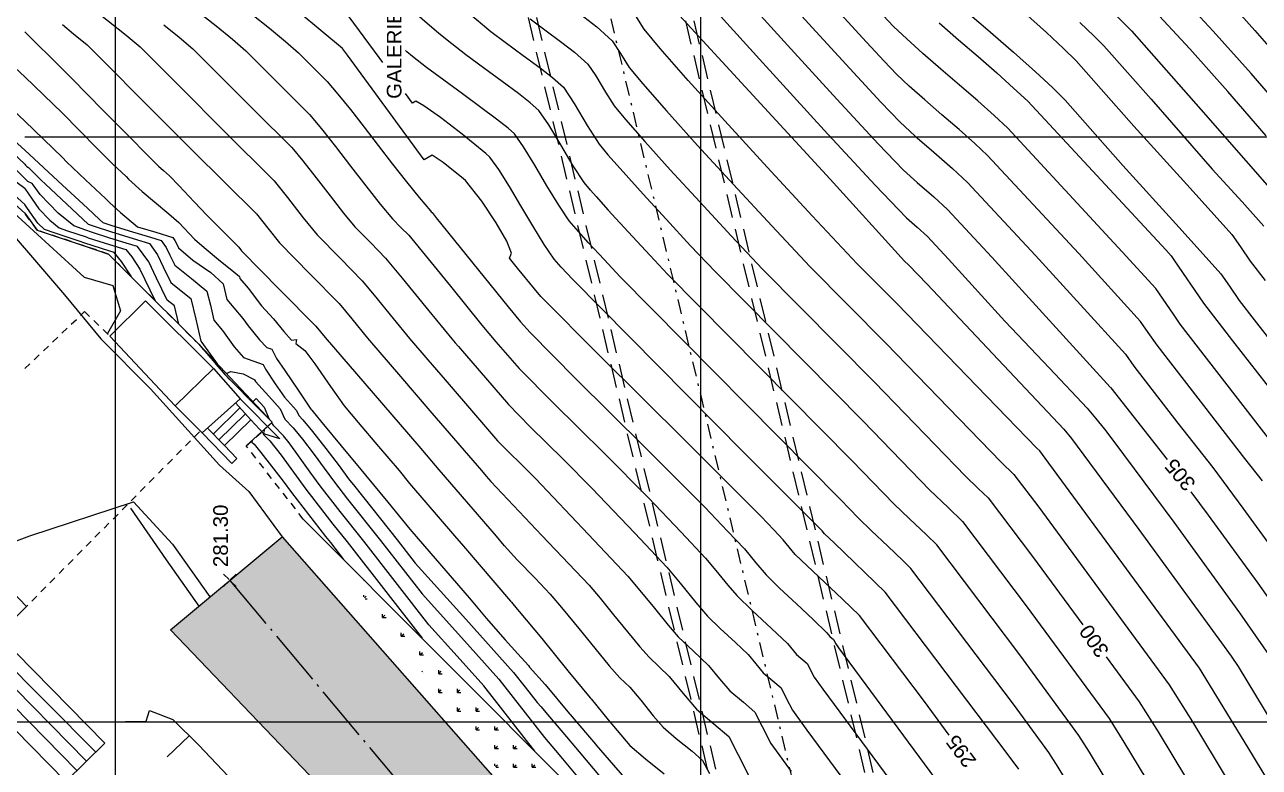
# Model space of a CAD drawing. Extents: x 62405 to 62842, y 108162 to 109685.
# Drawn here: x 62446.1 to 62498.9, y 108573.1 to 108604.8 of the extents above; entities that cross this region are included whole.
import ezdxf
from ezdxf.enums import TextEntityAlignment as Align

# ---------------------------------------------------------------- set-up
doc = ezdxf.new("R2010")
doc.units = 0
doc.header["$LTSCALE"] = 0.999976
doc.header["$MEASUREMENT"] = 0
for name, pattern in [('ACAD_ISO04W100', [30, 24, -3, 0, -3]), ('DOT', [0.55, 0.3, -0.25]), ('NASCOSTA', [9.525, 6.35, -3.175]), ('TRATTEGGIATA', [19.05, 12.7, -6.35]), ('TRATTOPUNTO2', [12.7, 6.35, -3.175, 0, -3.175])]:
    doc.linetypes.add(name, pattern=pattern)
for name, color, linetype in [('-GZ-Bord route', 7, 'Continuous'), ('-GZ-Talus Haut', 86, 'Continuous'), ('Bâti', 7, 'Continuous'), ('coordinate', 2, 'Continuous'), ('curve livello 1 m', 2, 'Continuous'), ('curve livello 1m', 2, 'Continuous'), ('curve livello 5 m', 7, 'Continuous'), ('curve livello 5m', 7, 'Continuous'), ('DIME', 6, 'Continuous'), ('LIN010CO', 2, 'Continuous'), ('LIN018CO', 6, 'Continuous'), ('LIN018TR', 6, 'NASCOSTA'), ('LIN025CO', 7, 'Continuous'), ('LIN035CO', 1, 'Continuous'), ('pendenze', 2, 'Continuous'), ('Per+Mod Surf', 7, 'Continuous'), ('SCALE', 2, 'Continuous'), ('scavo 1', 254, 'Continuous'), ('TalusHautBas', 7, 'Continuous'), ('TEXT035', 1, 'Continuous'), ('Tx   Talus', 7, 'Continuous')]:
    doc.layers.add(name, color=color, linetype=linetype)
doc.styles.add('ARIAL', font='arial.ttf')

# ---------------------------------------------------------------- blocks, each defined once
blk = doc.blocks.new('quote')
at = {"layer": 'LIN018CO'}
for p, q in [((0.001, 0.001), (-0.001, -0.001)), ((0.001, -0.001), (-0.001, 0.001))]:
    blk.add_line(p, q, dxfattribs=at)
at = {"layer": 'LIN035CO'}
for p, q in [((-0.013, 0.013), (-0.106, 0.106)), ((0.106, 0.106), (0.013, 0.013)), ((-0.013, -0.013), (-0.106, -0.106)), ((0.106, -0.106), (0.013, -0.013))]:
    blk.add_line(p, q, dxfattribs=at)
at = {"layer": 'TEXT035', "style": 'ARIAL'}
blk.add_attdef('VALORE', text='', height=0.25, dxfattribs=at).set_placement((0, 0.33), align=Align.CENTER)

msp = doc.modelspace()

# ---------------------------------------------------------------- hatches: boundary and pattern name
at = {"layer": 'DIME'}
h = msp.add_hatch(dxfattribs=at)
h.set_pattern_fill('GRASS', color=256, scale=0.8, angle=-44.9999, style=0)
h.set_pattern_definition([(45.00005, (61944.618, 108724.25573), (-7.6e-07, 0.8), [0.15, -0.9813709]), (5e-05, (61944.618, 108724.2557), (-8e-07, 0.8), [0.15, -0.65]), (90.00005, (61944.618, 108724.2557), (-0.8, -8e-07), [0.15, -0.65])])
h.paths.add_polyline_path([(62472.913, 108567.69), (62472.97, 108567.711), (62468.597, 108573.065), (62468.701, 108572.567, -0.559829), (62468.85, 108571.945, -0.014625), (62468.834, 108571.93), (62469.041, 108570.941), (62471.978, 108567.345), (62472.127, 108567.4)])
h.paths.add_polyline_path([(62468.594, 108573.078), (62468.597, 108573.065), (62472.97, 108567.711), (62473.684, 108567.975)])
h.paths.add_polyline_path([(62471.978, 108567.345), (62469.041, 108570.941), (62469.456, 108568.955), (62471.026, 108566.933), (62471.343, 108567.11)])
h.paths.add_polyline_path([(62468.701, 108572.567), (62468.597, 108573.065), (62468.549, 108573.124), (62460.113, 108581.582), (62459.826, 108581.359), (62467.945, 108570.902), (62468.621, 108571.455), (62469.041, 108570.941), (62468.834, 108571.93, -0.971171), (62468.32, 108572.475, -0.282192)])
h.paths.add_polyline_path([(62462.385, 108572.664), (62470.404, 108572.388), (62471.233, 108573.824), (62463.214, 108574.1)], flags=9)
at = {"layer": 'scavo 1'}
msp.add_hatch(color=256, dxfattribs=at).paths.add_polyline_path([(62471.01, 108566.95), (62490.287, 108543.354), (62493.868, 108538.026), (62496.302, 108534.794), (62498.473, 108532.507), (62499.4, 108531.059), (62500.442, 108530.191), (62502.093, 108528.83), (62504.467, 108527.208), (62507.064, 108524.292), (62507.501, 108523.45), (62508, 108522.241), (62508.782, 108521.102), (62509.886, 108519.928), (62512.198, 108517.473), (62513.479, 108516.121), (62514.44, 108514.804), (62516.041, 108512.919), (62517.447, 108510.814), (62518.571, 108509.21), (62519.852, 108507.691), (62521.103, 108506.321), (62522.265, 108504.564), (62522.384, 108503.79), (62523.04, 108502.181), (62523.963, 108501.139), (62525.363, 108499.62), (62526.882, 108498.16), (62527.663, 108497.205), (62524.715, 108494.745), (62493.673, 108531.901), (62492.516, 108530.934), (62481.544, 108544.066), (62482.701, 108545.034), (62468.3, 108562.272), (62452.365, 108578.929), (62457.128, 108582.909), (62469.779, 108568.539)])

# ---------------------------------------------------------------- linework, layer by layer
at = {"layer": '-GZ-Bord route', "flags": 128}
for points in [[(62410.354, 108628.268), (62413.169, 108626.445), (62418.375, 108622.325), (62423.145, 108619.837), (62428.482, 108614.505), (62432.694, 108609.71), (62437.736, 108604.463), (62441.23, 108600.623), (62444.385, 108597.243), (62447.828, 108593.243), (62449.38, 108591.37), (62451.502, 108589.235), (62454.45, 108585.967), (62455.704, 108584.835), (62457.128, 108582.909)], [(62411.145, 108623.308), (62415.744, 108619.182), (62419.815, 108615.39), (62424.792, 108610.511), (62429.939, 108606.148), (62434.669, 108601.409), (62438.787, 108597.77), (62441.789, 108594.759), (62444.395, 108591.839), (62445.008, 108590.502), (62445.347, 108588.879), (62444.609, 108588.148), (62441.652, 108585.42), (62444.584, 108582.286), (62446.356, 108582.954), (62450.787, 108584.401), (62452.446, 108582.596), (62454.049, 108580.337)]]:
    msp.add_lwpolyline(points, dxfattribs=at)
at = {"layer": '-GZ-Talus Haut', "flags": 128}
msp.add_lwpolyline([(62450.656, 108584.132), (62452.178, 108581.928), (62453.579, 108579.944)], dxfattribs=at)
at = {"layer": 'Bâti', "linetype": 'Continuous'}
for p, q in [((62449.777, 108591.481), (62451.3, 108592.991)), ((62451.3, 108592.991), (62454.205, 108590.102)), ((62452.56, 108588.504), (62449.777, 108591.481)), ((62454.205, 108590.102), (62452.56, 108588.504)), ((62454.205, 108590.102), (62455.332, 108588.799)), ((62448.772, 108573.313), (62433.862, 108588.513)), ((62453.717, 108587.341), (62452.56, 108588.504)), ((62455.792, 108587.901), (62455.139, 108588.625)), ((62455.332, 108588.799), (62457.031, 108587.098)), ((62448.365, 108572.914), (62433.455, 108588.114)), ((62455.792, 108587.901), (62456.355, 108587.304)), ((62432.98, 108587.649), (62447.89, 108572.449)), ((62454.983, 108586.044), (62453.717, 108587.341)), ((62454.664, 108586.801), (62453.941, 108587.543)), ((62457.031, 108587.098), (62456.355, 108587.304)), ((62454.664, 108586.801), (62455.197, 108586.254)), ((62454.983, 108586.044), (62455.197, 108586.254)), ((62441.228, 108585.122), (62446.208, 108579.926)), ((62446.208, 108579.926), (62444.987, 108578.725)), ((62444.099, 108578.797), (62449.17, 108573.703)), ((62444.987, 108578.725), (62449.555, 108574.081)), ((62449.555, 108574.081), (62447.89, 108572.449))]:
    msp.add_line(p, q, dxfattribs=at)
at = {"layer": 'Bâti', "linetype": 'DOT'}
for p, q in [((62446.133, 108590.09), (62448.691, 108592.527)), ((62448.691, 108592.527), (62449.777, 108591.481)), ((62453.602, 108587.397), (62448.972, 108582.719)), ((62448.972, 108582.719), (62446.208, 108579.926))]:
    msp.add_line(p, q, dxfattribs=at)
at = {"layer": 'Bâti', "linetype": 'Continuous', "flags": 128}
for points in [[(62446.133, 108596.727), (62445.164, 108597.6)], [(62445.188, 108597.192), (62448.669, 108593.998), (62449.903, 108593.645), (62450.225, 108592.554), (62449.666, 108591.594)]]:
    msp.add_lwpolyline(points, dxfattribs=at)
at = {"layer": 'coordinate', "linetype": 'Continuous', "lineweight": 0}
for p, q in [((62450, 108685.001), (62450, 108487.501)), ((62475, 108685.001), (62475, 108487.501)), ((62446.133, 108600), (62561.886, 108600)), ((62418.386, 108575), (62561.886, 108575))]:
    msp.add_line(p, q, dxfattribs=at)
at = {"layer": 'curve livello 1 m'}
msp.add_line((62470.546, 108597.447), (62471.064, 108596.866), dxfattribs=at)
at = {"layer": 'curve livello 1 m', "flags": 128}
for points in [[(62462.401, 108611.589), (62463.597, 108610.53), (62465.06, 108609.234), (62467.529, 108607.131), (62469.401, 108605.581), (62470.016, 108605.121), (62470.575, 108604.702), (62471.236, 108604.1), (62471.582, 108603.556), (62471.953, 108602.963), (62472.541, 108602.254), (62473.552, 108601.104), (62474.878, 108599.632), (62476.412, 108597.956), (62478.046, 108596.193), (62479.675, 108594.462), (62482.918, 108591.184), (62487.852, 108586.091), (62488.394, 108585.57), (62489.455, 108584.165), (62495.031, 108576.578), (62496.018, 108575), (62497.505, 108572.542), (62499.099, 108569.901)], [(62461.432, 108603.167), (62461.273, 108603.383), (62460.001, 108605.117), (62459.553, 108605.549), (62458.94, 108606.083), (62458.197, 108606.695), (62457.364, 108607.364), (62456.475, 108608.067), (62455.569, 108608.784), (62454.681, 108609.492), (62453.85, 108610.169), (62453.111, 108610.792), (62452.585, 108611.267)], [(62471.401, 108609.488), (62471.895, 108609.075), (62473.059, 108608.07), (62473.634, 108607.515), (62474.242, 108606.982), (62474.584, 108606.589), (62475.021, 108606.085), (62477.663, 108603.153), (62480.284, 108600.284), (62482.47, 108597.928), (62483.811, 108596.53), (62484.255, 108596.134), (62484.703, 108595.735), (62485.598, 108594.771), (62488.009, 108592.125), (62489.907, 108590.112), (62491.516, 108588.4), (62491.884, 108587.975), (62492.259, 108587.507), (62492.666, 108586.983), (62495.222, 108583.537), (62498.037, 108579.65), (62498.719, 108578.681), (62499.375, 108577.735)], [(62471.506, 108607.648), (62472.371, 108606.901), (62472.531, 108606.747), (62472.951, 108606.379), (62473.302, 108606.071), (62473.448, 108605.902), (62480.545, 108598.188), (62483.724, 108594.688), (62483.886, 108594.525), (62484.682, 108593.703), (62490.519, 108587.502), (62490.86, 108587.11), (62493.727, 108583.211), (62497.264, 108578.382), (62497.672, 108577.799), (62497.969, 108577.363), (62500.201, 108573.69)], [(62501.905, 108568.109), (62498.386, 108573.913), (62496.317, 108577.298), (62489.725, 108586.268), (62489.494, 108586.575), (62489.376, 108586.688), (62483.402, 108592.854), (62481.699, 108594.575), (62479.779, 108596.617), (62477.851, 108598.696), (62476.042, 108600.673), (62474.479, 108602.409), (62473.287, 108603.764), (62472.593, 108604.6), (62472.593, 108604.6), (62472.281, 108605.095), (62471.979, 108605.388), (62471.523, 108605.785), (62471.523, 108605.785), (62471.076, 108606.12), (62470.108, 108606.921)], [(62478.166, 108606.45), (62479.778, 108604.661), (62481.377, 108602.911), (62482.711, 108601.473), (62483.529, 108600.621), (62484.166, 108600.034), (62484.965, 108599.339), (62485.767, 108598.642), (62486.414, 108598.047), (62489.31, 108594.928), (62493.157, 108590.708), (62493.509, 108590.195), (62495.396, 108587.759), (62496.893, 108585.86), (62498.173, 108584.134), (62499.583, 108582.186)], [(62453.526, 108605.358), (62454.308, 108604.734), (62455.006, 108604.162), (62455.579, 108603.667), (62457.27, 108601.969), (62458.295, 108600.95), (62458.807, 108600.343), (62459.409, 108599.582), (62460.057, 108598.741), (62460.71, 108597.896), (62461.322, 108597.12), (62461.851, 108596.489), (62462.208, 108596.127), (62462.542, 108595.787), (62464.323, 108593.616), (62465.661, 108591.955), (62466.265, 108591.238), (62466.858, 108590.549), (62467.262, 108590.093), (62468.704, 108588.636), (62470.898, 108586.462), (62472.774, 108584.582), (62474.173, 108583.104), (62475.22, 108581.999), (62475.664, 108581.47), (62476.174, 108580.844), (62476.555, 108580.395), (62477.228, 108579.743), (62478.042, 108578.994), (62478.717, 108578.34), (62479.105, 108577.875), (62479.564, 108577.486), (62479.853, 108576.914), (62480.226, 108576.402), (62484.012, 108571.267)], [(62455.841, 108605.241), (62456.596, 108604.632), (62457.27, 108604.073), (62457.835, 108603.581), (62458.592, 108602.822), (62459.05, 108602.366), (62459.514, 108601.822), (62460.048, 108601.158), (62460.63, 108600.412), (62461.238, 108599.625), (62461.847, 108598.833), (62462.437, 108598.078), (62462.983, 108597.397), (62463.464, 108596.829), (62463.501, 108596.792), (62463.535, 108596.757), (62463.717, 108596.535), (62466.784, 108592.728), (62467.321, 108592.095), (62467.725, 108591.635), (62469.676, 108589.662), (62472.646, 108586.72), (62475.184, 108584.176), (62476.154, 108583.151), (62476.879, 108582.386), (62477.366, 108581.799), (62477.804, 108581.275), (62478.381, 108580.706), (62479.101, 108580.042), (62479.822, 108579.376), (62480.401, 108578.806), (62480.53, 108578.651), (62480.683, 108578.522), (62480.779, 108578.332), (62480.903, 108578.161), (62485.721, 108571.626)], [(62470.546, 108597.447), (62470.304, 108597.722), (62470.033, 108598.049), (62470.033, 108598.049), (62469.563, 108598.757), (62469.033, 108599.648), (62468.519, 108600.507), (62468.1, 108601.117), (62468.1, 108601.117), (62467.73, 108601.453), (62467.228, 108601.844), (62466.525, 108602.365), (62465.737, 108602.942), (62464.982, 108603.5), (62464.376, 108603.964), (62464.376, 108603.964), (62463.832, 108604.415), (62463.113, 108605.027), (62463.113, 108605.027), (62462.401, 108605.649)], [(62465.064, 108605.32), (62466.051, 108604.503), (62466.666, 108604.035), (62467.428, 108603.475), (62468.159, 108602.937), (62468.678, 108602.536), (62469.146, 108602.111), (62469.607, 108601.417), (62470.164, 108600.473), (62470.673, 108599.687), (62471.05, 108599.232), (62471.698, 108598.495), (62472.549, 108597.551), (62473.532, 108596.476), (62474.581, 108595.345), (62475.625, 108594.235), (62481.951, 108587.843), (62484.804, 108584.897), (62485.583, 108584.151), (62486.193, 108583.561), (62488.914, 108579.959), (62492.457, 108575.137), (62493.085, 108574.134), (62494.03, 108572.572)], [(62499.006, 108585.299), (62498.254, 108586.252), (62494.506, 108591.093), (62494.13, 108591.642), (62493.806, 108592.111), (62493.806, 108592.111), (62491.167, 108595.007), (62487.27, 108599.203), (62486.723, 108599.714), (62486.051, 108600.308), (62485.32, 108600.942), (62484.59, 108601.574), (62483.925, 108602.163), (62483.388, 108602.666), (62483.388, 108602.666), (62482.832, 108603.246), (62481.924, 108604.224), (62480.836, 108605.415)], [(62488.842, 108605.291), (62489.784, 108604.456), (62490.514, 108603.775), (62491.059, 108603.244), (62492.125, 108602.034), (62493.514, 108600.451), (62495.926, 108597.796), (62497.707, 108595.826), (62498.071, 108595.3), (62498.492, 108594.684), (62499.128, 108593.854)], [(62452.075, 108604.787), (62452.739, 108604.251), (62453.322, 108603.753), (62455.949, 108601.117), (62457.539, 108599.534), (62458.015, 108598.965), (62458.579, 108598.244), (62459.176, 108597.47), (62459.748, 108596.739), (62460.238, 108596.149), (62460.914, 108595.461), (62461.548, 108594.816), (62462.262, 108593.956), (62463.398, 108592.559), (62464.384, 108591.36), (62464.527, 108591.194), (62464.664, 108591.035), (62464.919, 108590.739), (62466.799, 108588.552), (62467.731, 108587.609), (62469.15, 108586.204), (62470.363, 108584.988), (62472.193, 108583.056), (62473.56, 108581.611), (62474.141, 108580.92), (62474.807, 108580.103), (62475.306, 108579.516), (62475.843, 108578.994), (62476.494, 108578.396), (62477.033, 108577.873), (62477.368, 108577.471), (62477.681, 108577.098), (62478.094, 108576.752), (62478.445, 108576.45), (62478.67, 108576.013), (62478.928, 108575.497), (62479.549, 108574.643), (62482.404, 108570.771)], [(62500.984, 108584.911), (62495.502, 108591.991), (62495.204, 108592.425), (62494.455, 108593.514), (62493.023, 108595.086), (62488.126, 108600.359), (62487.547, 108600.902), (62486.847, 108601.527), (62486.073, 108602.2), (62485.277, 108602.888), (62484.507, 108603.559), (62483.814, 108604.177), (62483.247, 108604.711), (62483.247, 108604.711), (62482.808, 108605.173)], [(62485.196, 108604.869), (62486.03, 108604.147), (62486.865, 108603.424), (62487.662, 108602.726), (62488.381, 108602.081), (62488.982, 108601.515), (62494.879, 108595.165), (62495.105, 108594.918), (62495.222, 108594.746), (62496.499, 108592.889), (62497.738, 108591.273), (62499.517, 108588.997)], [(62491.211, 108604.886), (62491.825, 108604.296), (62492.239, 108603.883), (62494.25, 108601.602), (62496.869, 108598.617), (62496.869, 108598.617), (62498.138, 108597.22), (62499.076, 108596.183)], [(62492.811, 108605.129), (62493.419, 108604.522), (62496.374, 108601.169), (62500.224, 108596.783)], [(62499.169, 108600.042), (62497.525, 108601.937), (62495.909, 108603.75), (62494.599, 108605.162)], [(62490.847, 108572.118), (62490.277, 108573.063), (62489.884, 108573.696), (62489.884, 108573.696), (62488.373, 108575.753), (62483.993, 108581.552), (62483.641, 108581.9), (62483.01, 108582.501), (62482.312, 108583.166), (62481.757, 108583.703), (62481.757, 108583.703), (62480.983, 108584.502), (62471.575, 108594.009), (62470.882, 108594.748), (62470.219, 108595.47), (62469.689, 108596.062), (62469.393, 108596.411), (62469.393, 108596.411), (62468.947, 108597.07), (62468.443, 108597.904), (62467.927, 108598.781), (62467.449, 108599.565), (62467.055, 108600.122), (62467.055, 108600.122), (62466.782, 108600.371), (62466.294, 108600.752), (62465.619, 108601.256), (62464.84, 108601.828), (62464.039, 108602.415), (62463.299, 108602.965), (62462.701, 108603.425), (62462.701, 108603.425), (62462.464, 108603.624), (62462.401, 108603.68)], [(62452.812, 108602.086), (62454.627, 108600.265), (62456.784, 108598.118), (62457.361, 108597.409), (62458.034, 108596.537), (62458.626, 108595.808), (62459.621, 108594.796), (62460.555, 108593.845), (62461.064, 108593.232), (62461.875, 108592.235), (62462.579, 108591.379), (62463.357, 108590.474), (62464.097, 108589.615), (62465.484, 108588.002), (62466.337, 108587.01), (62466.759, 108586.583), (62467.402, 108585.946), (62467.952, 108585.395), (62470.212, 108583.008), (62471.901, 108581.224), (62472.416, 108580.616), (62473.035, 108579.858), (62473.626, 108579.136), (62474.056, 108578.637), (62474.702, 108578.022), (62475.35, 108577.407), (62475.819, 108576.843), (62476.256, 108576.322), (62476.835, 108575.837), (62477.327, 108575.413), (62477.641, 108574.803), (62478.002, 108574.08), (62478.872, 108572.884)], [(62488.598, 108572.976), (62488.102, 108573.65), (62482.892, 108580.547), (62480.713, 108582.644), (62480.303, 108583.034), (62480.198, 108583.16), (62480.116, 108583.247), (62480.006, 108583.363), (62476.857, 108586.512), (62469.55, 108593.895), (62469.055, 108594.429), (62468.753, 108594.773), (62468.753, 108594.773), (62468.324, 108595.399), (62467.84, 108596.186), (62467.334, 108597.043), (62466.838, 108597.88), (62466.386, 108598.605), (62466.01, 108599.127), (62466.01, 108599.127), (62465.834, 108599.288), (62464.822, 108600.103), (62463.894, 108600.817), (62463.19, 108601.325), (62462.848, 108601.522), (62462.848, 108601.522), (62462.701, 108601.437), (62462.401, 108601.845)], [(62451.168, 108599.433), (62451.856, 108598.748), (62452.064, 108598.552), (62452.325, 108598.332), (62452.734, 108597.903), (62453.372, 108597.216), (62453.925, 108596.629), (62454.669, 108595.89), (62455.274, 108595.286), (62455.4, 108595.128), (62457.034, 108593.465), (62458.568, 108591.904), (62458.968, 108591.417), (62461.017, 108589.036), (62462.964, 108586.775), (62463.825, 108585.772), (62465.276, 108584.087), (62466.27, 108582.929), (62466.608, 108582.536), (62466.615, 108582.528), (62467.176, 108581.924), (62467.939, 108581.135), (62468.582, 108580.45), (62469.134, 108579.802), (62469.801, 108578.99), (62470.489, 108578.144), (62471.106, 108577.397), (62471.557, 108576.878), (62471.982, 108576.474), (62472.451, 108575.921), (62472.982, 108575.261), (62473.406, 108574.768), (62473.97, 108574.282), (62474.647, 108573.741), (62475.089, 108573.341), (62475.39, 108572.79)], [(62450.462, 108598.294), (62450.569, 108598.193), (62451.146, 108597.659), (62451.672, 108597.213), (62452.291, 108596.7), (62452.719, 108596.332), (62453.387, 108595.62), (62453.804, 108595.26), (62454.5, 108594.678), (62454.976, 108594.295), (62455.31, 108594.025), (62455.33, 108593.94), (62455.676, 108593.527), (62456.254, 108592.781), (62456.763, 108592.222), (62457.209, 108591.682), (62457.527, 108591.304), (62457.747, 108591.333), (62457.716, 108591.166), (62458.106, 108590.864), (62458.53, 108590.29), (62459.197, 108589.327), (62459.785, 108588.504), (62460.374, 108587.789), (62461.245, 108586.769), (62462.127, 108585.736), (62462.578, 108585.189), (62464.491, 108582.954), (62464.873, 108582.51), (62466.883, 108580.161), (62466.924, 108580.108), (62467.177, 108579.814), (62467.258, 108579.72), (62468.22, 108578.555), (62469.343, 108577.179), (62470.29, 108576.032), (62470.315, 108576.002), (62470.339, 108575.976), (62471.063, 108575.092), (62471.982, 108573.992), (62472.647, 108573.417), (62473.448, 108572.777)], [(62449.773, 108597.182), (62450.228, 108596.765), (62450.951, 108596.156), (62451.741, 108595.923), (62452.459, 108595.697), (62452.552, 108595.569), (62452.618, 108595.432), (62452.706, 108595.25), (62453.314, 108594.729), (62454.085, 108594.194), (62454.615, 108593.711), (62454.771, 108593.05), (62455.066, 108592.693), (62455.459, 108592.227), (62455.674, 108591.927), (62456.17, 108591.321), (62456.472, 108590.994), (62456.694, 108590.918), (62456.897, 108590.528), (62457.241, 108590.009), (62457.813, 108589.171), (62458.301, 108588.445), (62458.352, 108588.364), (62458.405, 108588.323), (62458.462, 108588.243), (62458.898, 108587.702), (62459.649, 108586.789), (62460.49, 108585.778), (62460.693, 108585.541), (62461.648, 108584.383), (62462.592, 108583.239), (62462.946, 108582.825), (62465.12, 108580.295), (62465.277, 108580.112), (62465.28, 108580.108), (62465.853, 108579.432), (62466.66, 108578.503), (62467.204, 108577.9), (62467.65, 108577.402), (62467.705, 108577.333), (62468.362, 108576.596), (62469.414, 108575.345), (62469.438, 108575.316), (62470.173, 108574.442), (62470.519, 108574.041), (62470.549, 108574.004), (62471.284, 108573.148), (62472.136, 108572.165)], [(62492.293, 108572.587), (62491.619, 108573.701), (62491.171, 108574.417), (62491.171, 108574.417), (62488.643, 108577.856), (62485.093, 108582.556), (62484.654, 108582.986), (62483.915, 108583.689), (62483.28, 108584.3), (62483.28, 108584.3), (62481.467, 108586.172), (62473.6, 108594.122), (62472.848, 108594.922), (62472.093, 108595.736), (62471.384, 108596.51), (62471.064, 108596.866)], [(62449.331, 108596.468), (62449.475, 108596.333), (62449.814, 108596.219), (62450.599, 108595.981), (62451.504, 108595.711), (62451.959, 108595.568), (62452.178, 108595.263), (62452.334, 108594.94), (62452.542, 108594.508), (62453.263, 108593.937), (62453.921, 108593.397), (62454.066, 108592.8), (62454.211, 108592.159), (62454.58, 108591.719), (62455.081, 108591.02), (62455.474, 108590.56), (62456.317, 108590.274), (62456.422, 108590.072), (62456.827, 108589.442), (62457.228, 108588.877), (62457.746, 108588.302), (62457.841, 108588.088), (62458.015, 108587.905), (62458.425, 108587.408), (62459.003, 108586.68), (62459.573, 108585.94), (62459.973, 108585.386), (62460.235, 108585.052), (62462.044, 108582.774), (62462.82, 108581.779), (62464.973, 108579.385), (62467.018, 108577.113), (62467.516, 108576.475), (62468.019, 108575.83), (62468.19, 108575.639), (62468.462, 108575.314), (62469.124, 108574.544), (62469.823, 108573.712), (62471.314, 108571.937)], [(62450.709, 108593.989), (62450.684, 108594.041), (62450.267, 108594.675), (62449.956, 108595.05), (62449.956, 108595.05), (62449.728, 108595.119), (62448.701, 108595.452)], [(62455.882, 108588.678), (62456.028, 108588.809), (62456.357, 108588.443), (62456.584, 108587.933)], [(62456.382, 108587.5), (62456.331, 108587.329), (62456.326, 108587.284), (62456.608, 108587.006), (62457.085, 108586.396), (62457.611, 108585.668), (62458.137, 108584.94), (62459.301, 108583.452), (62459.907, 108582.689), (62463.118, 108578.569)], [(62467.927, 108573.747), (62466.561, 108575.499), (62465.752, 108576.535), (62464.608, 108577.807), (62463.403, 108579.147), (62460.619, 108582.717), (62459.612, 108583.985), (62458.749, 108585.089), (62458.325, 108585.672), (62457.834, 108586.36), (62457.428, 108586.918), (62457.428, 108586.918), (62457.185, 108587.224), (62456.778, 108587.65), (62456.719, 108587.736), (62456.688, 108587.78)], [(62455.85, 108587.014), (62455.842, 108586.953), (62455.937, 108586.86), (62456.22, 108586.513), (62456.678, 108585.928), (62457.172, 108585.28), (62457.525, 108584.792), (62458.989, 108582.918), (62459.194, 108582.66), (62459.755, 108581.941)]]:
    msp.add_lwpolyline(points, dxfattribs=at)
at = {"layer": 'curve livello 1m'}
msp.add_line((62445.106, 108603.526), (62446.133, 108602.556), dxfattribs=at)
at = {"layer": 'curve livello 1m', "flags": 128}
for points in [[(62427.303, 108626.219), (62429.853, 108624.129), (62431.548, 108622.715), (62435.09, 108619.805), (62435.534, 108619.378), (62436.213, 108618.699), (62437, 108617.896), (62437.77, 108617.096), (62438.435, 108616.376), (62439.301, 108615.424), (62440.045, 108614.615), (62440.735, 108613.899), (62441.421, 108613.186), (62441.421, 108613.186), (62442.167, 108612.374), (62443.034, 108611.419), (62443.691, 108610.706), (62447.275, 108607.102), (62448.341, 108606.053), (62448.956, 108605.539), (62449.716, 108604.936), (62450.47, 108604.339), (62451.065, 108603.839), (62452.812, 108602.086)], [(62490.564, 108612.539), (62491.982, 108611.228), (62494, 108609.327), (62495.767, 108607.628), (62496.96, 108606.44), (62497.733, 108605.607), (62498.687, 108604.536), (62499.477, 108603.626)], [(62446.133, 108604.477), (62447.744, 108602.889)], [(62447.744, 108602.889), (62448.166, 108602.469), (62449.475, 108601.142), (62450.778, 108599.821), (62451.168, 108599.433)], [(62446.133, 108602.556), (62447.744, 108601.004)], [(62446.133, 108600.659), (62445.106, 108601.644)], [(62447.744, 108601.004), (62448.459, 108600.279), (62449.242, 108599.485), (62449.89, 108598.84), (62450.462, 108598.294)], [(62446.133, 108600.659), (62447.744, 108599.113)], [(62446.133, 108599.426), (62445.106, 108600.367)], [(62446.133, 108599.426), (62447.744, 108597.93)], [(62446.133, 108598.211), (62445.106, 108599.252)], [(62447.744, 108599.113), (62447.924, 108598.932), (62448.732, 108598.158), (62449.585, 108597.355), (62449.773, 108597.182)], [(62446.133, 108597.787), (62445.106, 108598.563)], [(62446.133, 108597.102), (62445.106, 108598.045)], [(62448.993, 108595.923), (62448.743, 108596.005), (62448.227, 108596.187), (62448.227, 108596.187), (62447.569, 108596.732), (62446.79, 108597.532), (62446.79, 108597.532), (62446.499, 108597.946), (62446.452, 108598.002), (62446.261, 108598.085), (62446.133, 108598.211)], [(62447.744, 108597.93), (62448.817, 108596.949), (62449.331, 108596.468)], [(62446.133, 108597.787), (62446.454, 108597.326), (62446.741, 108596.921), (62447.208, 108596.441), (62447.603, 108596.114), (62447.962, 108595.983), (62448.757, 108595.716), (62448.847, 108595.687)], [(62448.701, 108595.452), (62448.457, 108595.531), (62447.439, 108595.873), (62446.979, 108596.041), (62446.979, 108596.041), (62446.692, 108596.309), (62446.254, 108596.928), (62446.133, 108597.102)], [(62452.716, 108591.985), (62452.532, 108592.769), (62452.216, 108593.023), (62451.767, 108593.954), (62451.431, 108594.652), (62450.958, 108595.309), (62450.467, 108595.459), (62449.771, 108595.669), (62449.771, 108595.669), (62448.993, 108595.923)], [(62448.847, 108595.687), (62449.75, 108595.394), (62450.457, 108595.179), (62450.713, 108594.87), (62451.058, 108594.347), (62451.484, 108593.462), (62451.713, 108592.987)]]:
    msp.add_lwpolyline(points, dxfattribs=at)
at = {"layer": 'curve livello 5 m', "flags": 128}
for points in [[(62476.593, 108606.268), (62478.721, 108603.907), (62480.831, 108601.598), (62482.591, 108599.7), (62483.67, 108598.576), (62483.67, 108598.576), (62484.255, 108598.045), (62484.966, 108597.428), (62485.559, 108596.891), (62485.559, 108596.891), (62487.454, 108594.85), (62492.508, 108589.304), (62492.513, 108589.298), (62492.537, 108589.266), (62494.946, 108586.211)], [(62500.169, 108600.808), (62498.527, 108602.701), (62496.911, 108604.514), (62495.602, 108605.926)], [(62485.628, 108574.43), (62484.569, 108575.866), (62481.792, 108579.542), (62481.065, 108580.242), (62479.054, 108582.154), (62478.539, 108582.773), (62478.135, 108583.199), (62477.595, 108583.769), (62474.394, 108586.978), (62470.648, 108590.689), (62468.188, 108593.176), (62467.908, 108593.502), (62467.185, 108594.384), (62466.851, 108594.813), (62466.925, 108595.021), (62466.729, 108595.539), (62466.275, 108596.327), (62465.657, 108597.24), (62464.965, 108598.133), (62464.965, 108598.133), (62464.886, 108598.205), (62464.013, 108598.893), (62463.542, 108599.21), (62463.203, 108599.014), (62459.919, 108603.49), (62459.716, 108603.768), (62457.86, 108605.309)], [(62485.947, 108605.704), (62487.175, 108604.647), (62488.372, 108603.612), (62489.315, 108602.778), (62490.044, 108602.097), (62490.589, 108601.565), (62491.656, 108600.355), (62493.045, 108598.772), (62495.456, 108596.117), (62497.237, 108594.148), (62497.601, 108593.621), (62498.022, 108593.005), (62498.659, 108592.176), (62499.572, 108591.007)], [(62467.726, 108605.042), (62468.349, 108604.572), (62469.085, 108604.032), (62469.626, 108603.619), (62469.626, 108603.619), (62470.191, 108603.106), (62470.53, 108602.596), (62470.939, 108601.902), (62471.313, 108601.325), (62471.313, 108601.325), (62471.795, 108600.743), (62472.625, 108599.8), (62473.713, 108598.592), (62474.972, 108597.216), (62476.314, 108595.769), (62477.65, 108594.348), (62477.65, 108594.348), (62482.435, 108589.513), (62486.328, 108585.494), (62486.869, 108584.975), (62487.293, 108584.565), (62487.293, 108584.565), (62489.184, 108582.062), (62491.33, 108579.143)], [(62451.98, 108600.743), (62453.306, 108599.413), (62456.029, 108596.702), (62456.516, 108596.091), (62457.013, 108595.468), (62457.013, 108595.468), (62458.328, 108594.13), (62459.561, 108592.875), (62460.102, 108592.218), (62460.773, 108591.398), (62460.773, 108591.398), (62462.187, 108589.755), (62463.53, 108588.195), (62465.643, 108585.738), (62465.854, 108585.492), (62466.049, 108585.265), (62468.231, 108582.961), (62470.241, 108580.837), (62470.717, 108580.279), (62471.292, 108579.578), (62471.886, 108578.849), (62472.418, 108578.204), (62472.807, 108577.757), (62472.807, 108577.757), (62473.236, 108577.349), (62473.666, 108576.94), (62473.666, 108576.94), (62474.269, 108576.215), (62474.831, 108575.545), (62474.831, 108575.545), (62475.575, 108574.921), (62476.208, 108574.377), (62476.208, 108574.377), (62476.613, 108573.592), (62477.076, 108572.662)], [(62454.747, 108589.882), (62454.937, 108589.97), (62455.464, 108589.875), (62455.94, 108589.629), (62455.94, 108589.629), (62455.947, 108589.617), (62455.996, 108589.544), (62456.565, 108588.919), (62457.051, 108588.373), (62457.051, 108588.373), (62457.246, 108587.936), (62457.6, 108587.565), (62457.998, 108587.076), (62458.501, 108586.429), (62458.501, 108586.429), (62458.925, 108585.842), (62459.361, 108585.237), (62459.361, 108585.237), (62459.923, 108584.518), (62461.332, 108582.746), (62463.111, 108580.463), (62464.791, 108578.596), (62466.385, 108576.824), (62467.511, 108575.38), (62468.333, 108574.327), (62468.81, 108573.773), (62469.111, 108573.413), (62469.754, 108572.648)], [(62495.957, 108584.834), (62496.698, 108583.836), (62498.81, 108580.918), (62498.81, 108580.918), (62499.903, 108579.367)], [(62492.335, 108577.775), (62493.744, 108575.858), (62494.552, 108574.567), (62495.768, 108572.557), (62497.071, 108570.397), (62498.142, 108568.66), (62498.142, 108568.66), (62498.813, 108567.618), (62499.496, 108566.579)]]:
    msp.add_lwpolyline(points, dxfattribs=at)
at = {"layer": 'curve livello 5m', "flags": 128}
for points in [[(62447.744, 108604.79), (62448.225, 108604.4), (62448.808, 108603.925), (62448.808, 108603.925), (62451.98, 108600.743)], [(62446.133, 108598.822), (62445.106, 108599.815)], [(62446.133, 108598.822), (62446.164, 108598.785), (62446.219, 108598.728), (62446.29, 108598.68), (62446.84, 108598.138), (62447.021, 108597.973), (62448.851, 108596.26), (62449.141, 108596.162)], [(62449.141, 108596.162), (62449.792, 108595.944), (62450.769, 108595.65), (62451.458, 108595.438), (62451.805, 108594.958), (62452.051, 108594.447), (62452.379, 108593.766), (62452.822, 108593.415), (62453.226, 108593.083), (62453.439, 108592.208), (62453.652, 108591.268), (62453.701, 108591.211), (62454.035, 108590.759), (62454.356, 108590.298)]]:
    msp.add_lwpolyline(points, dxfattribs=at)
at = {"layer": 'LIN010CO', "linetype": 'TRATTOPUNTO2', "lineweight": 0, "ltscale": 0.1, "flags": 128}
msp.add_lwpolyline([(62452.113, 108685.001), (62492.147, 108517.041)], dxfattribs=at)
at = {"layer": 'LIN018TR', "linetype": 'ACAD_ISO04W100', "lineweight": 0, "ltscale": 0.1}
msp.add_line((62454.896, 108581.044), (62481.938, 108548.677), dxfattribs=at)
at = {"layer": 'LIN025CO', "linetype": 'TRATTEGGIATA', "lineweight": 0, "ltscale": 0.08}
for p, q in [((62455.279, 108685.001), (62491.953, 108531.14)), ((62455.634, 108685.001), (62483.207, 108569.321)), ((62449.262, 108682.188), (62476.543, 108567.733)), ((62449.617, 108682.188), (62483.092, 108541.745))]:
    msp.add_line(p, q, dxfattribs=at)
at = {"layer": 'LIN025CO', "linetype": 'Continuous'}
for p, q in [((62446.133, 108596.727), (62446.667, 108596.004)), ((62446.667, 108596.004), (62448.637, 108595.348))]:
    msp.add_line(p, q, dxfattribs=at)
at = {"layer": 'LIN025CO'}
msp.add_line((62458.034, 108583.666), (62473.726, 108567.933), dxfattribs=at)
at = {"layer": 'LIN035CO', "linetype": 'Continuous', "lineweight": 0, "flags": 128}
msp.add_lwpolyline([(62468.3, 108562.272), (62452.365, 108578.929), (62457.128, 108582.909), (62469.779, 108568.539), (62471.01, 108566.95)], dxfattribs=at)
at = {"layer": 'pendenze', "linetype": 'Continuous'}
msp.add_line((62453.16, 108574.404), (62452.215, 108573.507), dxfattribs=at)
msp.add_line((62453.16, 108574.404), (62452.215, 108573.507), dxfattribs=at)
at = {"layer": 'Per+Mod Surf', "linetype": 'Continuous'}
for p, q in [((62446.133, 108596.727), (62446.667, 108596.004)), ((62446.667, 108596.004), (62448.637, 108595.348)), ((62448.637, 108595.348), (62449.718, 108594.988)), ((62449.718, 108594.988), (62450.669, 108594.029)), ((62450.669, 108594.029), (62453.568, 108591.134)), ((62453.568, 108591.134), (62456.71, 108587.8)), ((62456.71, 108587.8), (62455.601, 108586.787))]:
    msp.add_line(p, q, dxfattribs=at)
at = {"layer": 'SCALE', "linetype": 'Continuous'}
for p, q in [((62455.332, 108588.799), (62453.717, 108587.341)), ((62455.31, 108588.396), (62454.182, 108587.296)), ((62455.551, 108588.148), (62454.423, 108587.049)), ((62455.792, 108587.901), (62454.664, 108586.801))]:
    msp.add_line(p, q, dxfattribs=at)
at = {"layer": 'TalusHautBas', "linetype": 'DOT'}
for p, q in [((62446.667, 108596.004), (62446.133, 108596.727)), ((62448.637, 108595.348), (62446.667, 108596.004)), ((62449.718, 108594.988), (62448.637, 108595.348)), ((62449.718, 108594.988), (62450.669, 108594.029)), ((62450.669, 108594.029), (62453.568, 108591.134)), ((62453.568, 108591.134), (62454.692, 108589.828)), ((62454.692, 108589.828), (62456.71, 108587.8)), ((62455.601, 108586.787), (62456.71, 108587.8)), ((62458.034, 108583.666), (62455.601, 108586.787))]:
    msp.add_line(p, q, dxfattribs=at)
at = {"layer": 'TalusHautBas', "linetype": 'Continuous'}
for p, q in [((62451.326, 108575.027), (62451.469, 108575.489)), ((62451.469, 108575.489), (62452.457, 108575.095)), ((62448.659, 108574.992), (62451.326, 108575.027)), ((62452.457, 108575.095), (62453.569, 108574.001)), ((62453.569, 108574.001), (62463.936, 108563.075))]:
    msp.add_line(p, q, dxfattribs=at)
at = {"layer": 'Tx   Talus', "linetype": 'Continuous'}
for p, q in [((62448.637, 108595.348), (62449.718, 108594.988)), ((62449.718, 108594.988), (62450.669, 108594.029)), ((62450.669, 108594.029), (62453.568, 108591.134)), ((62453.568, 108591.134), (62454.692, 108589.828)), ((62454.692, 108589.828), (62456.71, 108587.8)), ((62456.71, 108587.8), (62455.601, 108586.787))]:
    msp.add_line(p, q, dxfattribs=at)

# ---------------------------------------------------------------- block references
ref = msp.add_blockref('quote', (62454.896, 108581.044), dxfattribs=dict(xscale=2.5, yscale=2.5, zscale=2.5, rotation=90.00005426352453))
ref.add_attrib('VALORE', '281.30', dxfattribs={"layer": 'TEXT035', "height": 0.625, "rotation": 90.0001, "style": 'ARIAL'}).set_placement((62454.813, 108582.946), align=Align.CENTER)

# ---------------------------------------------------------------- texts
at = {"layer": 'coordinate', "color": 1, "style": 'ARIAL'}
for s, rotation, p in [('GALERIE DE DECHARGE', 90.0001, (62462.229, 108612.048)), ('305', 130.1521, (62495.258, 108586.311)), ('300', 125.1835, (62491.651, 108579.225)), ('295', 126.8254, (62485.946, 108574.512))]:
    msp.add_text(s, height=0.625, rotation=rotation, dxfattribs=at).set_placement(p, align=Align.RIGHT)

doc.saveas('drawing.dxf')
